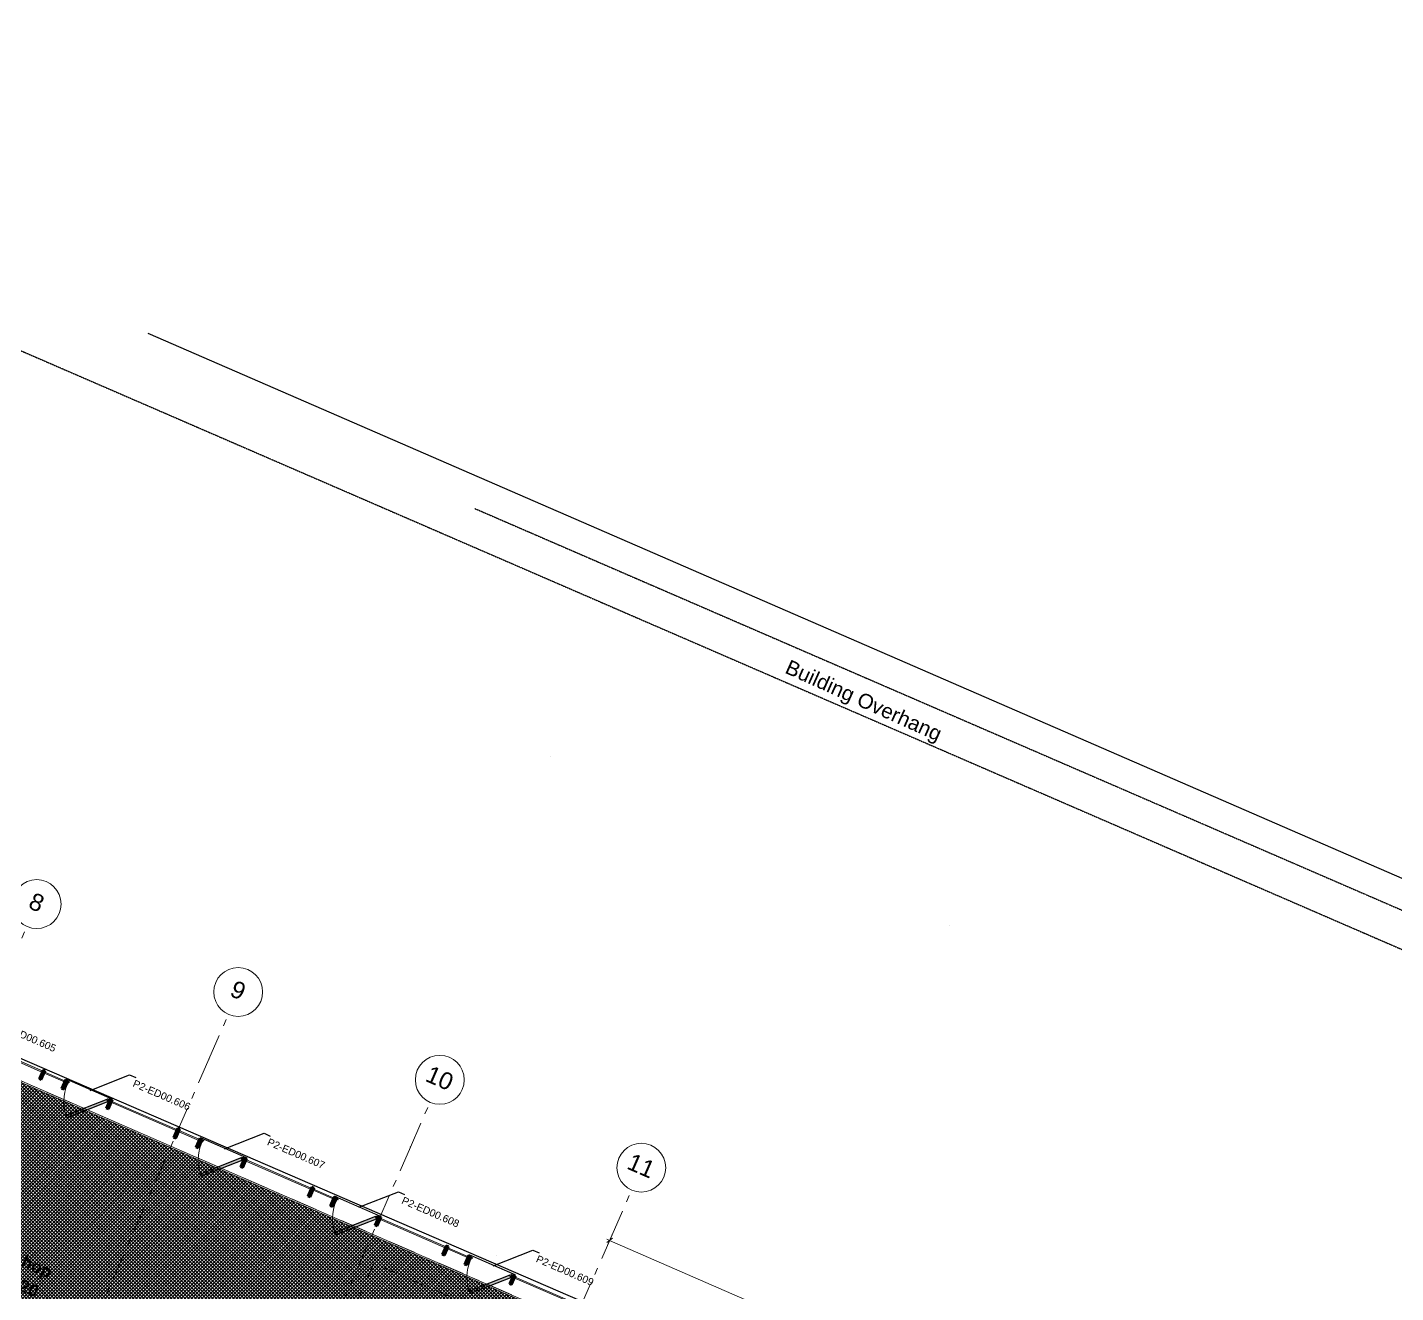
# Model space of a CAD drawing. Header units: millimetres. Extents: x -99530 to 1067232, y -97212 to 137997.
# Drawn here: x 42524 to 70527, y 2868 to 28766 of the extents above; entities that cross this region are included whole.
import ezdxf
from ezdxf.enums import TextEntityAlignment as Align

# ---------------------------------------------------------------- set-up
doc = ezdxf.new("R2010")
doc.units = ezdxf.units.MM
doc.header["$MEASUREMENT"] = 0
for name, pattern in [('Dashed', [564.444447, 282.222223, -282.222223]), ('Double Dashed', [1093.611073, 529.166651, -211.666656, 141.111112, -211.666656]), ('HIDDEN2', [0.375, 0.25, -0.125])]:
    doc.linetypes.add(name, pattern=pattern)
for name, color, linetype in [('A-15-MG_Structural_Grid', 7, 'Continuous'), ('A-20-M_Floor_Slab', 7, 'Continuous'), ('A-25-M_Curtain_Wall', 7, 'Continuous'), ('A-25-M_Wall_Ext', 7, 'Continuous'), ('New_A-05-M_Gross_Int_Siemens', 7, 'Continuous'), ('New_A-95-D_Dim_Grid.Dim', 7, 'Continuous')]:
    doc.layers.add(name, color=color, linetype=linetype)
for name, color, linetype, lineweight, true_color in [('A-15-MG_Structural_Grid_Pen_No__163', 7, 'Continuous', 0, 0x750077), ('A-25-M_Curtain_Wall_Pen_No__144', 7, 'Continuous', 0, 0xc8c8c8), ('A-25-M_Curtain_Wall_Pen_No__165', 7, 'Continuous', 0, 0x006060), ('A-25-M_Curtain_Wall_Pen_No__27', 7, 'Continuous', 50, 0x2a2a2a), ('A-25-M_Wall_Ext_Pen_No__64', 7, 'Continuous', 20, 0x606060), ('A-25-M_Wall_Int_Pen_No__102', 7, 'Continuous', 15, 0xcccccc), ('A-95-P_Text_1_50_GA_Pen_No__46', 7, 'Continuous', 35, 0x444444), ('ArchiCAD Doors_Pen_No__103', 7, 'Continuous', 15, 0xa6a6a6), ('ArchiCAD Doors_Pen_No__43', 7, 'Continuous', 30, 0x444444), ('ArchiCAD Doors_Pen_No__63', 7, 'Continuous', 20, 0x606060), ('New_A-05-M_Gross_Int_Siemens_Pen_No__74', 7, 'Continuous', 20, 0x606060)]:
    doc.layers.add(name, color=color, linetype=linetype, lineweight=lineweight, true_color=true_color)
for name, color, linetype, lineweight in [('A-20-M_Floor_Slab_Pen_No__89', 8, 'Continuous', 20), ('A-25-M_Curtain_Wall_Pen_No__1', 7, 'Continuous', 13), ('A-95-H_Fill_Plan.Fill_Pen_No__1', 7, 'Continuous', 13), ('A-95-P_Text_1_50_GA_Pen_No__85', 8, 'Continuous', 20), ('G-10-P_Topo_Building_Pen_No__194', 7, 'Continuous', 25), ('G-10-P_Topo_Misc_Pen_No__1', 7, 'Continuous', 13), ('New_A-95-D_Dim_Grid.Dim_Pen_No__4', 7, 'Continuous', 20), ('New_ArchiCAD Zone Stamps_Pen_No__9', 7, 'Continuous', 13)]:
    doc.layers.add(name, color=color, linetype=linetype, lineweight=lineweight)
doc.styles.add('GENERATED_STYLE_1', font='')
doc.styles.add('GENERATED_STYLE_3', font='')
doc.styles.add('GENERATED_STYLE_4', font='')
doc.styles.get('GENERATED_STYLE_1').set_extended_font_data('Arial', bold=True)
doc.styles.get('GENERATED_STYLE_3').set_extended_font_data('Arial')
doc.styles.get('GENERATED_STYLE_4').set_extended_font_data('Swis721 BT')
doc.dimstyles.new('GENERATED_STYLE__4', dxfattribs={"dimtxt": 0.18, "dimasz": 273.6, "dimexe": 0.18, "dimexo": 0.0625, "dimgap": 0.09, "dimtad": 0, "dimtih": 1, "dimtoh": 1, "dimdec": 4, "dimzin": 0, "dimdsep": 46, "dimcen": 0.09, "dimadec": 0, "dimazin": 0, "dimtfac": 1, "dimtdec": 4, "dimtmove": 0, "dimatfit": 3, "dimldrblk": 'ARROWHEAD_5', "dimfxl": 1, "dimtolj": 1, "dimtzin": 0, "dimarcsym": 0})
doc.dimstyles.new('GENERATED_STYLE__5', dxfattribs={"dimtxt": 300, "dimasz": 95, "dimexe": 0.18, "dimexo": 0, "dimgap": 0.09, "dimtad": 1, "dimdec": 0, "dimzin": 0, "dimdsep": 46, "dimtxsty": 'GENERATED_STYLE_4', "dimblk": 'ARROWHEAD_2', "dimblk1": 'ARROWHEAD_2', "dimblk2": 'ARROWHEAD_2', "dimcen": 0.09, "dimclrd": 7, "dimclre": 7, "dimclrt": 7, "dimadec": 0, "dimazin": 0, "dimtfac": 1, "dimtdec": 4, "dimtmove": 0, "dimatfit": 3, "dimfxl": 1, "dimtolj": 1, "dimtzin": 0, "dimarcsym": 0})

# ---------------------------------------------------------------- blocks, each defined once
blk = doc.blocks.new('Workshop_INB 0206_20_1', base_point=(41803, 2737))
at = {"layer": 'New_A-05-M_Gross_Int_Siemens_Pen_No__74', "linetype": 'Continuous'}
for p, q in [((33150, 11230), (28638, 883)), ((54119, 2087), (33150, 11230)), ((49610, -8252), (54119, 2087)), ((28638, 883), (29945, 313)), ((29945, 313), (49172, -8071)), ((49172, -8071), (49176, -8062)), ((49176, -8062), (49610, -8252))]:
    blk.add_line(p, q, dxfattribs=at)
at = {"layer": 'New_ArchiCAD Zone Stamps_Pen_No__9'}
for tag, height, style, p in [('ROOM_NAME', 250, 'GENERATED_STYLE_1', (41497, 4067)), ('zoneNameLine2', 250, 'GENERATED_STYLE_1', (41309, 3635)), ('ROOM_NUMBER', 200, 'GENERATED_STYLE_3', (41121, 3214)), ('measuredAreaCode', 200, 'GENERATED_STYLE_3', (40964, 2854)), ('DUMMY_649', 200, 'GENERATED_STYLE_3', (41271, 2720)), ('DUMMY_650', 200, 'GENERATED_STYLE_3', (41900, 2446)), ('DUMMY_651', 133, 'GENERATED_STYLE_3', (42179, 2339))]:
    blk.add_attdef(tag, text='', height=height, rotation=336.4404, dxfattribs=dict(at, style=style)).set_placement(p, align=Align.TOP_LEFT)
blk = doc.blocks.new('Slab_1_1', base_point=(377, -362))
at = {"layer": 'A-20-M_Floor_Slab_Pen_No__89', "linetype": 'Continuous', "flags": 128}
blk.add_lwpolyline([(377, -362), (7791, 6537), (7706, 6629), (10938, 9637), (15227, 7767), (19349, 17220), (53673, 2253), (53967, 2125), (49755, -7534), (49461, -7406), (44390, -19037), (3614, -1256), (3425, -1691)], close=True, dxfattribs=at)
blk = doc.blocks.new('Curtain Wall_1_1')
at = {"layer": 'A-25-M_Curtain_Wall_Pen_No__144', "linetype": 'Continuous'}
for points in [[(42845, 7431), (42763, 7243), (42809, 7223), (42891, 7411)], [(43303, 7231), (43221, 7043), (43267, 7023), (43349, 7211)], [(44220, 6832), (44138, 6644), (44184, 6624), (44266, 6812)], [(45595, 6232), (45513, 6044), (45559, 6024), (45641, 6212)], [(46053, 6032), (45971, 5844), (46017, 5824), (46099, 6012)], [(46970, 5633), (46888, 5445), (46934, 5425), (47016, 5613)], [(48345, 5033), (48263, 4845), (48309, 4825), (48391, 5013)], [(48803, 4833), (48721, 4645), (48767, 4626), (48849, 4813)], [(49720, 4434), (49638, 4246), (49684, 4226), (49766, 4414)], [(51095, 3834), (51013, 3646), (51059, 3626), (51141, 3814)], [(51553, 3635), (51471, 3447), (51517, 3427), (51599, 3615)], [(52470, 3235), (52388, 3047), (52434, 3027), (52516, 3215)]]:
    blk.add_hatch(color=256, dxfattribs=at).paths.add_polyline_path(points)
at = {"layer": 'A-25-M_Curtain_Wall_Pen_No__165', "linetype": 'Continuous', "lineweight": 0, "true_color": 0x001818}
for points in [[(41482, 7966), (42835, 7376), (42845, 7398), (41492, 7988)], [(42857, 7367), (43294, 7177), (43303, 7199), (42867, 7389)], [(44232, 6767), (45585, 6177), (45595, 6199), (44242, 6789)], [(45607, 6168), (46044, 5978), (46053, 6000), (45617, 6190)], [(46982, 5568), (48335, 4979), (48345, 5001), (46992, 5590)], [(48357, 4969), (48794, 4779), (48803, 4801), (48367, 4991)], [(49732, 4369), (51085, 3780), (51095, 3802), (49742, 4391)], [(51107, 3770), (51544, 3580), (51553, 3602), (51117, 3792)], [(52482, 3171), (53835, 2581), (53845, 2603), (52492, 3193)]]:
    blk.add_hatch(color=168, dxfattribs=at).paths.add_polyline_path(points)
at = {"layer": 'ArchiCAD Doors_Pen_No__103', "linetype": 'Continuous'}
for points in [[(43341, 7193), (43321, 7147), (43344, 7137), (43364, 7183)], [(44151, 6824), (43313, 6495), (43331, 6448), (44169, 6777)], [(44189, 6823), (44169, 6777), (44192, 6767), (44212, 6813)], [(46091, 5994), (46071, 5948), (46094, 5938), (46114, 5984)], [(46901, 5625), (46063, 5296), (46081, 5249), (46919, 5579)], [(46939, 5624), (46919, 5579), (46942, 5569), (46962, 5614)], [(48841, 4795), (48821, 4749), (48844, 4739), (48864, 4785)], [(49651, 4426), (48813, 4097), (48831, 4051), (49669, 4380)], [(49689, 4425), (49669, 4380), (49692, 4370), (49712, 4415)], [(51591, 3596), (51571, 3550), (51594, 3540), (51614, 3586)], [(52401, 3227), (51563, 2898), (51582, 2852), (52419, 3181)], [(52439, 3227), (52419, 3181), (52442, 3171), (52462, 3217)]]:
    blk.add_hatch(color=256, dxfattribs=at).paths.add_polyline_path(points)
at = {"layer": 'A-25-M_Curtain_Wall_Pen_No__1', "linetype": 'Continuous'}
for p, q in [((41482, 7966), (42835, 7376)), ((42845, 7398), (41492, 7988)), ((42835, 7376), (42845, 7398)), ((42867, 7389), (42857, 7367)), ((42857, 7367), (43294, 7177)), ((43303, 7199), (42867, 7389)), ((43294, 7177), (43303, 7199)), ((44242, 6789), (44232, 6767)), ((44232, 6767), (45585, 6177)), ((45595, 6199), (44242, 6789)), ((45585, 6177), (45595, 6199)), ((45617, 6190), (45607, 6168)), ((45607, 6168), (46044, 5978)), ((46053, 6000), (45617, 6190)), ((46044, 5978), (46053, 6000)), ((46992, 5590), (46982, 5568)), ((46982, 5568), (48335, 4979)), ((48345, 5001), (46992, 5590)), ((48335, 4979), (48345, 5001)), ((48367, 4991), (48357, 4969)), ((48357, 4969), (48794, 4779)), ((48803, 4801), (48367, 4991)), ((48794, 4779), (48803, 4801)), ((49742, 4391), (49732, 4369)), ((49732, 4369), (51085, 3780)), ((51095, 3802), (49742, 4391)), ((51085, 3780), (51095, 3802)), ((51117, 3792), (51107, 3770)), ((51107, 3770), (51544, 3580)), ((51553, 3602), (51117, 3792)), ((51544, 3580), (51553, 3602)), ((52492, 3193), (52482, 3171)), ((52482, 3171), (53835, 2581)), ((53845, 2603), (52492, 3193))]:
    blk.add_line(p, q, dxfattribs=at)
at = {"layer": 'A-25-M_Curtain_Wall_Pen_No__27', "linetype": 'Continuous'}
for p, q in [((42845, 7431), (42763, 7243)), ((42809, 7223), (42891, 7411)), ((42891, 7411), (42845, 7431)), ((42763, 7243), (42809, 7223)), ((43303, 7231), (43221, 7043)), ((43221, 7043), (43267, 7023)), ((43267, 7023), (43349, 7211)), ((43349, 7211), (43303, 7231)), ((44220, 6832), (44138, 6644)), ((44184, 6624), (44266, 6812)), ((44266, 6812), (44220, 6832)), ((44138, 6644), (44184, 6624)), ((45595, 6232), (45513, 6044)), ((45559, 6024), (45641, 6212)), ((45641, 6212), (45595, 6232)), ((45513, 6044), (45559, 6024)), ((46053, 6032), (45971, 5844)), ((46017, 5824), (46099, 6012)), ((46099, 6012), (46053, 6032)), ((45971, 5844), (46017, 5824)), ((46970, 5633), (46888, 5445)), ((46934, 5425), (47016, 5613)), ((47016, 5613), (46970, 5633)), ((46888, 5445), (46934, 5425)), ((48345, 5033), (48263, 4845)), ((48263, 4845), (48309, 4825)), ((48309, 4825), (48391, 5013)), ((48391, 5013), (48345, 5033)), ((48803, 4833), (48721, 4645)), ((48767, 4626), (48849, 4813)), ((48849, 4813), (48803, 4833)), ((48721, 4645), (48767, 4626)), ((49720, 4434), (49638, 4246)), ((49638, 4246), (49684, 4226)), ((49684, 4226), (49766, 4414)), ((49766, 4414), (49720, 4434)), ((51095, 3834), (51013, 3646)), ((51013, 3646), (51059, 3626)), ((51059, 3626), (51141, 3814)), ((51141, 3814), (51095, 3834)), ((51553, 3635), (51471, 3447)), ((51471, 3447), (51517, 3427)), ((51517, 3427), (51599, 3615)), ((51599, 3615), (51553, 3635)), ((52470, 3235), (52388, 3047)), ((52434, 3027), (52516, 3215)), ((52516, 3215), (52470, 3235)), ((52388, 3047), (52434, 3027))]:
    blk.add_line(p, q, dxfattribs=at)
at = {"layer": 'ArchiCAD Doors_Pen_No__43', "linetype": 'Continuous'}
for p, q in [((43321, 7147), (43341, 7193)), ((43344, 7137), (43321, 7147)), ((43341, 7193), (43387, 7173)), ((43364, 7183), (43344, 7137)), ((43387, 7173), (43364, 7183)), ((44151, 6824), (43313, 6495)), ((43331, 6448), (44169, 6777)), ((44169, 6777), (44151, 6824)), ((44189, 6823), (44166, 6833)), ((44166, 6833), (44212, 6813)), ((44169, 6777), (44189, 6823)), ((44192, 6767), (44169, 6777)), ((44212, 6813), (44192, 6767)), ((43313, 6495), (43331, 6448)), ((46071, 5948), (46091, 5994)), ((46094, 5938), (46071, 5948)), ((46091, 5994), (46137, 5974)), ((46114, 5984), (46094, 5938)), ((46137, 5974), (46114, 5984)), ((46901, 5625), (46063, 5296)), ((46919, 5579), (46901, 5625)), ((46939, 5624), (46916, 5634)), ((46916, 5634), (46962, 5614)), ((46919, 5579), (46939, 5624)), ((46962, 5614), (46942, 5569)), ((46081, 5249), (46919, 5579)), ((46942, 5569), (46919, 5579)), ((46063, 5296), (46081, 5249)), ((48821, 4749), (48841, 4795)), ((48841, 4795), (48887, 4775)), ((48864, 4785), (48844, 4739)), ((48887, 4775), (48864, 4785)), ((48844, 4739), (48821, 4749)), ((49651, 4426), (48813, 4097)), ((48831, 4051), (49669, 4380)), ((49669, 4380), (49651, 4426)), ((49689, 4425), (49666, 4435)), ((49666, 4435), (49712, 4415)), ((49669, 4380), (49689, 4425)), ((49692, 4370), (49669, 4380)), ((49712, 4415), (49692, 4370)), ((48813, 4097), (48831, 4051)), ((51571, 3550), (51591, 3596)), ((51594, 3540), (51571, 3550)), ((51591, 3596), (51637, 3576)), ((51614, 3586), (51594, 3540)), ((51637, 3576), (51614, 3586)), ((52401, 3227), (51563, 2898)), ((51582, 2852), (52419, 3181)), ((52419, 3181), (52401, 3227)), ((52439, 3227), (52416, 3237)), ((52416, 3237), (52462, 3217)), ((52419, 3181), (52439, 3227)), ((52442, 3171), (52419, 3181)), ((52462, 3217), (52442, 3171)), ((51563, 2898), (51582, 2852))]:
    blk.add_line(p, q, dxfattribs=at)
at = {"layer": 'ArchiCAD Doors_Pen_No__63', "linetype": 'Continuous'}
for centre in [(44169, 6777), (46919, 5579), (49669, 4380), (52419, 3181)]:
    blk.add_arc(centre, 900, 156.4446, 201.4446, dxfattribs=at)
blk = doc.blocks.new('Standard grid marker')
at = {"layer": 'A-15-MG_Structural_Grid_Pen_No__163', "linetype": 'Double Dashed'}
for q in [(0, 0), (29726, 0)]:
    blk.add_line((1000, 0), q, dxfattribs=at)
at = {"layer": 'A-15-MG_Structural_Grid_Pen_No__163', "linetype": 'Continuous'}
blk.add_circle((-500, 0), 500, dxfattribs=at)
at = {"layer": 'A-15-MG_Structural_Grid_Pen_No__163', "linetype": 'Double Dashed'}
blk.add_point((1000, 0), dxfattribs=at)
blk.add_point((1000, 0), dxfattribs=at)
at = {"layer": 'A-15-MG_Structural_Grid_Pen_No__163', "style": 'GENERATED_STYLE_4'}
for tag, p in [('AC_MarkerText_1_0', (-500, 41)), ('AC_MarkerText_1_1', (31226, 41))]:
    blk.add_attdef(tag, text='', height=350, rotation=90, dxfattribs=at).set_placement(p, align=Align.MIDDLE_CENTER)
blk = doc.blocks.new('Solar Shade Straight 19_3')
at = {"layer": 'A-25-M_Wall_Ext_Pen_No__64', "linetype": 'Continuous'}
for p, q in [((1005, -3.5), (0, -3.5)), ((0, -3.5), (0, -10.5)), ((0, -10.5), (1005, -10.5)), ((1005, -10.5), (1005, -3.5))]:
    blk.add_line(p, q, dxfattribs=at)
blk = doc.blocks.new('Standard grid marker_2')
at = {"layer": 'A-15-MG_Structural_Grid_Pen_No__163', "linetype": 'Double Dashed'}
blk.add_line((1909, 0), (86140, 0), dxfattribs=at)
at = {"layer": 'A-15-MG_Structural_Grid_Pen_No__163', "style": 'GENERATED_STYLE_4'}
for tag, p in [('AC_MarkerText_1_0', (-500, 952)), ('AC_MarkerText_1_1', (88549, 952))]:
    blk.add_attdef(tag, text='', height=350, rotation=360, dxfattribs=at).set_placement(p, align=Align.MIDDLE_CENTER)
blk = doc.blocks.new('ARROWHEAD_5')
at = {"color": 0, "linetype": 'Continuous', "lineweight": 0}
blk.add_line((0, 0), (-1, 0), dxfattribs=at)
blk.add_solid([(-1, 0.2679), (0, 0), (-1, -0.2679), (-1, 0.2679)], dxfattribs=at)
blk = doc.blocks.new('*D459')
at = {"layer": 'New_A-95-D_Dim_Grid.Dim_Pen_No__4', "linetype": 'Continuous'}
for p, q in [((54498, 3981), (54382, 3895)), ((54384, 3962), (54440, 3938)), ((54403, 3852), (54478, 4024)), ((54440, 3938), (62690, 340)), ((62748, 383), (62632, 298))]:
    blk.add_line(p, q, dxfattribs=at)
at = {"layer": 'New_A-95-D_Dim_Grid.Dim_Pen_No__4', "insert": (58103, 2406), "char_height": 300, "attachment_point": 7, "rotation": 336.4404, "style": 'GENERATED_STYLE_4'}
blk.add_mtext('\\A1;{\\fSwis721 BT|b0|i0|c0|p34;9,000}', dxfattribs=at)
blk = doc.blocks.new('ARROWHEAD_2')
at = {"color": 0, "linetype": 'Continuous', "lineweight": 0}
for p, q in [((0, 0), (-1, 0)), ((-0.38, -0.66), (0.38, 0.66))]:
    blk.add_line(p, q, dxfattribs=at)
blk = doc.blocks.new('*D460')
at = {"layer": 'New_A-95-D_Dim_Grid.Dim_Pen_No__4', "linetype": 'Continuous'}
for p, q in [((54440, 3938), (62690, 340)), ((62748, 383), (62632, 298)), ((62653, 254), (62728, 426)), ((62690, 340), (70023, -2857)), ((69986, -2943), (70061, -2771)), ((70081, -2814), (69965, -2900))]:
    blk.add_line(p, q, dxfattribs=at)
at = {"layer": 'New_A-95-D_Dim_Grid.Dim_Pen_No__4', "insert": (65895, -992), "char_height": 300, "attachment_point": 7, "rotation": 336.4404, "style": 'GENERATED_STYLE_4'}
blk.add_mtext('\\A1;{\\fSwis721 BT|b0|i0|c0|p34;8,000}', dxfattribs=at)

msp = doc.modelspace()

# ---------------------------------------------------------------- hatches: boundary and pattern name
at = {"layer": 'A-25-M_Wall_Int_Pen_No__102', "linetype": 'Continuous'}
h = msp.add_hatch(dxfattribs=at)
h.set_pattern_fill('Grid_5x5_Diagonal_0001', color=256, style=0, pattern_type=2)
h.set_pattern_definition([(45, (0, 0), (-35.35534, 35.35534), []), (135, (0, 0), (35.35534, 35.35534), [])])
h.paths.add_polyline_path([(44768.3, -19356.4), (49530.7, -8434.9), (28562.4, 708.3), (33140, 11206.2), (74273.5, -6730.2), (64933.5, -28149.5)])

# ---------------------------------------------------------------- linework, layer by layer
at = {"layer": 'A-95-H_Fill_Plan.Fill_Pen_No__1', "linetype": 'Dashed'}
for p, q in [((49612.6, 3464.5), (45535.2, -5886.2)), ((53196.7, 1901.6), (49612.6, 3464.5))]:
    msp.add_line(p, q, dxfattribs=at)
at = {"layer": 'G-10-P_Topo_Building_Pen_No__194', "linetype": 'HIDDEN2'}
for p, q in [((27127.5, 28766.1), (74291.8, 8316.3)), ((51684.3, 18916.5), (79486.2, 6871.3))]:
    msp.add_line(p, q, dxfattribs=at)
at = {"layer": 'G-10-P_Topo_Building_Pen_No__194', "linetype": 'Continuous'}
msp.add_line((54298.8, 2500), (19117.5, 17741.7), dxfattribs=at)
at = {"layer": 'G-10-P_Topo_Building_Pen_No__194', "linetype": 'Continuous', "flags": 128}
msp.add_lwpolyline([(44988, 22508.3), (73573.3, 10084.4), (75915.5, 15499.6), (77844.3, 14751.4)], dxfattribs=at)
at = {"layer": 'G-10-P_Topo_Misc_Pen_No__1', "linetype": 'Continuous'}
for p, q in [((53225.2, 13834), (53225.3, 13834)), ((61404.3, 10387.9), (61404.3, 10387.9)), ((52134.5, 3636), (52134.5, 3636))]:
    msp.add_line(p, q, dxfattribs=at)

# ---------------------------------------------------------------- block references
at = {"layer": 'A-15-MG_Structural_Grid', "color": 8, "linetype": 'Continuous', "lineweight": 15, "zscale": 1000, "rotation": 336.440411583993}
msp.add_blockref('Standard grid marker_2', (8103.9, 22153.2), dxfattribs=at)
at = {"layer": 'A-15-MG_Structural_Grid', "color": 8, "linetype": 'Continuous', "lineweight": 15}
ref = msp.add_blockref('Standard grid marker', (42514.2, 10362.5), dxfattribs=dict(at, zscale=1000, rotation=246.440411583993))
ref.add_attrib('AC_MarkerText_1', '8', dxfattribs={"layer": 'A-15-MG_Structural_Grid_Pen_No__163', "color": 216, "true_color": 0x750077, "height": 350, "rotation": 336.44041, "style": 'GENERATED_STYLE_4'}).set_placement((42714, 10857.1), align=Align.MIDDLE_CENTER)
ref = msp.add_blockref('Standard grid marker', (46639.1, 8563.8), dxfattribs=dict(at, zscale=1000, rotation=246.440411583993))
ref.add_attrib('AC_MarkerText_1', '9', dxfattribs={"layer": 'A-15-MG_Structural_Grid_Pen_No__163', "color": 216, "true_color": 0x750077, "height": 350, "rotation": 336.44041, "style": 'GENERATED_STYLE_4'}).set_placement((46838.9, 9058.5), align=Align.MIDDLE_CENTER)
ref = msp.add_blockref('Standard grid marker', (50764, 6765.2), dxfattribs=dict(at, zscale=1000, rotation=246.440411583993))
ref.add_attrib('AC_MarkerText_1', '10', dxfattribs={"layer": 'A-15-MG_Structural_Grid_Pen_No__163', "color": 216, "true_color": 0x750077, "height": 350, "rotation": 336.44041, "style": 'GENERATED_STYLE_4'}).set_placement((50963.8, 7260), align=Align.MIDDLE_CENTER)
ref = msp.add_blockref('Standard grid marker', (54888.9, 4966.5), dxfattribs=dict(at, zscale=1000, rotation=246.440411583993))
ref.add_attrib('AC_MarkerText_1', '11', dxfattribs={"layer": 'A-15-MG_Structural_Grid_Pen_No__163', "color": 216, "true_color": 0x750077, "height": 350, "rotation": 336.44041, "style": 'GENERATED_STYLE_4'}).set_placement((55088.7, 5466), align=Align.MIDDLE_CENTER)
at = {"layer": 'A-20-M_Floor_Slab', "color": 8, "linetype": 'Continuous', "lineweight": 20}
msp.add_blockref('Slab_1_1', (376.7, -362.2), dxfattribs=at)
at = {"layer": 'A-25-M_Curtain_Wall', "linetype": 'Continuous', "lineweight": 0}
msp.add_blockref('Curtain Wall_1_1', (0, 0), dxfattribs=at)
at = {"layer": 'A-25-M_Wall_Ext', "color": 251, "linetype": 'Continuous', "lineweight": 20, "true_color": 0x606060, "zscale": 1000, "rotation": 156.4404115839872}
for p in [(44249.7, 6824.5), (46999.6, 5625.3), (49749.5, 4426.2), (52499.5, 3227.1)]:
    msp.add_blockref('Solar Shade Straight 19_3', p, dxfattribs=at)
at = {"layer": 'New_A-05-M_Gross_Int_Siemens', "linetype": 'Continuous'}
ref = msp.add_blockref('Workshop_INB 0206_20_1', (41803.5, 2737), dxfattribs=at)
ref.add_attrib('ROOM_NAME', 'Workshop', dxfattribs={"layer": 'New_ArchiCAD Zone Stamps_Pen_No__9', "color": 7, "height": 250, "rotation": 336.44041, "style": 'GENERATED_STYLE_1'}).set_placement((41497.4, 4067), align=Align.TOP_LEFT)
ref.add_attrib('ROOM_NUMBER', 'INB 0206', dxfattribs={"layer": 'New_ArchiCAD Zone Stamps_Pen_No__9', "color": 7, "height": 200, "rotation": 336.44041, "style": 'GENERATED_STYLE_3'}).set_placement((41120.6, 3214.1), align=Align.TOP_LEFT)
ref.add_attrib('zoneNameLine2', 'ID. GF420', dxfattribs={"layer": 'New_ArchiCAD Zone Stamps_Pen_No__9', "color": 7, "height": 250, "rotation": 336.44041, "style": 'GENERATED_STYLE_1'}).set_placement((41309, 3634.8), align=Align.TOP_LEFT)
ref.add_attrib('measuredAreaCode', 'A: ', dxfattribs={"layer": 'New_ArchiCAD Zone Stamps_Pen_No__9', "color": 7, "height": 200, "rotation": 336.44041, "style": 'GENERATED_STYLE_3'}).set_placement((40963.5, 2854), align=Align.TOP_LEFT)
ref.add_attrib('DUMMY_649', '258.2', dxfattribs={"layer": 'New_ArchiCAD Zone Stamps_Pen_No__9', "color": 7, "height": 200, "rotation": 336.44041, "style": 'GENERATED_STYLE_3'}).set_placement((41270.9, 2720), align=Align.TOP_LEFT)
ref.add_attrib('DUMMY_650', ' m', dxfattribs={"layer": 'New_ArchiCAD Zone Stamps_Pen_No__9', "color": 7, "height": 200, "rotation": 336.44041, "style": 'GENERATED_STYLE_3'}).set_placement((41900.1, 2445.6), align=Align.TOP_LEFT)
ref.add_attrib('DUMMY_651', '2', dxfattribs={"layer": 'New_ArchiCAD Zone Stamps_Pen_No__9', "color": 7, "height": 133.3, "rotation": 336.44041, "style": 'GENERATED_STYLE_3'}).set_placement((42179.4, 2339.1), align=Align.TOP_LEFT)

# ---------------------------------------------------------------- texts
at = {"layer": 'A-95-P_Text_1_50_GA_Pen_No__46', "linetype": 'Continuous', "char_height": 150, "attachment_point": 4, "rotation": 336.49416, "style": 'GENERATED_STYLE_4'}
for s, insert, line_spacing_factor in [('\\A1;{\\fSwis721 BT|b0|i0|c0|p34;\\P\\fSwis721 BT|b0|i0|c0|p34;P2-ED00.605}', (41992.2, 8465.9), 0.947048), ('\\A1;{\\fSwis721 BT|b0|i0|c0|p34;\\P\\fSwis721 BT|b0|i0|c0|p34;P2-ED00.606}', (44743.3, 7269.4), 0.947048), ('\\A1;{\\fSwis721 BT|b0|i0|c0|p34;\\P\\fSwis721 BT|b0|i0|c0|p34;P2-ED00.607}', (47494.3, 6072.9), 0.947048), ('\\A1;{\\fSwis721 BT|b0|i0|c0|p34;\\P\\fSwis721 BT|b0|i0|c0|p34;P2-ED00.608}', (50245.4, 4876.2), 0.947543), ('\\A1;{\\fSwis721 BT|b0|i0|c0|p34;\\P\\fSwis721 BT|b0|i0|c0|p34;P2-ED00.609}', (52996.4, 3679.8), 0.947295)]:
    msp.add_mtext(s, dxfattribs=dict(at, insert=insert, line_spacing_factor=line_spacing_factor))
at = {"layer": 'G-10-P_Topo_Building_Pen_No__194', "linetype": 'Continuous', "insert": (57970.5, 15478.3), "char_height": 300, "attachment_point": 7, "rotation": 335.7946, "style": 'GENERATED_STYLE_3'}
msp.add_mtext('\\A1;{\\fArial|b0|i0|c0|p34;Building Overhang}', dxfattribs=at)

# ---------------------------------------------------------------- dimensions: what is measured, and where the dimension line sits
at = {"layer": 'New_A-95-D_Dim_Grid.Dim', "linetype": 'Continuous'}
for base, p1, p2, picture, middle in [((62690.1, 340.4), (54359.3, 3752), (62523.5, -41.6), '*D459', (58649, 2331.6)), ((70023.2, -2857.3), (62523.5, -41.6), (69922.3, -3088.8), '*D460', (66440.5, -1065.9))]:
    dim = msp.add_linear_dim(base=base, p1=p1, p2=p2, angle=336.44041, dimstyle='GENERATED_STYLE__5', dxfattribs=at)
    dim.commit()
    dim.dimension.update_dxf_attribs({"geometry": picture, "text_midpoint": middle, "dimtype": 160, "text_rotation": 336.44041})

# ---------------------------------------------------------------- leaders
at = {"layer": 'A-95-P_Text_1_50_GA_Pen_No__85', "linetype": 'Continuous', "annotation_type": 0, "has_hookline": 1, "hookline_direction": 0, "horizontal_direction": (0.917019, -0.398843, 0)}
for points, text_width in [([(41055.2, 8204.8), (41864.6, 8523.6), (41992.1, 8466)], 1500), ([(43806.2, 7008.3), (44615.7, 7327.1), (44743.2, 7269.4)], 1500), ([(46557.3, 5811.8), (47366.8, 6130.6), (47494.3, 6072.9)], 1500), ([(49308.3, 4615.3), (50117.8, 4934), (50245.3, 4876.3)], 1500), ([(52059.4, 3418.7), (52868.9, 3737.5), (52996.4, 3679.8)], 1492.9)]:
    msp.add_leader(points, dimstyle='GENERATED_STYLE__4', dxfattribs=dict(at, text_width=text_width))

doc.saveas('drawing.dxf')
